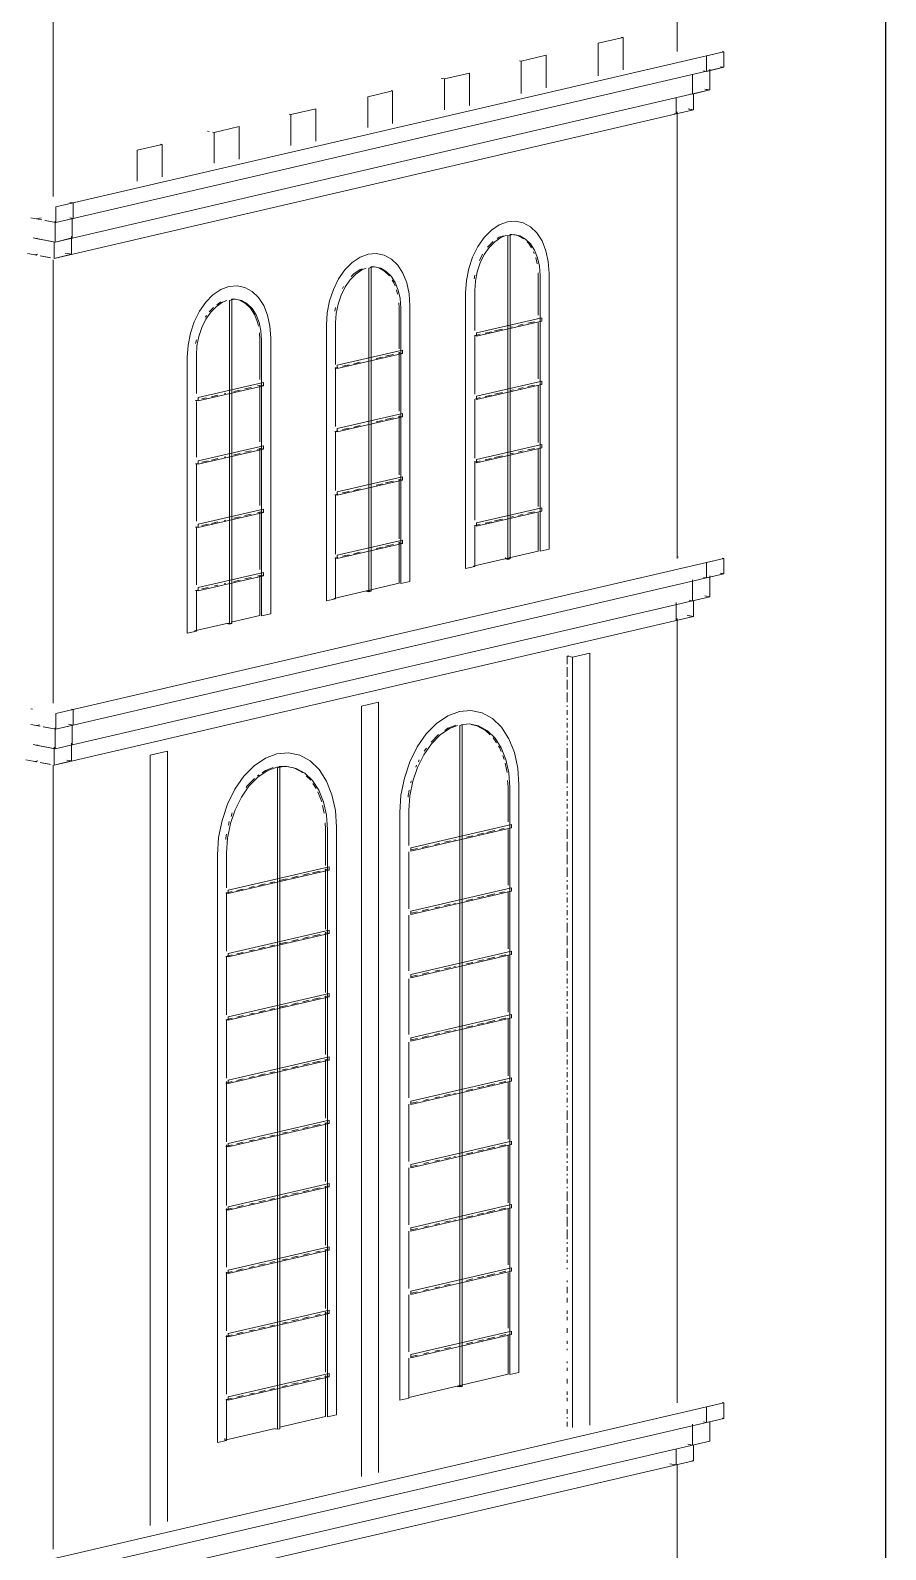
# Paper-space layout '02 Elevation and 3D Views' of a CAD drawing. Header units: millimetres. Extents: x 5 to 415, y 5 to 292.
# Drawn here: x 205.86 to 230.62, y 190.42 to 234.41 of the extents above; entities that cross this region are included whole.
import ezdxf

# ---------------------------------------------------------------- set-up
doc = ezdxf.new("R2010")
doc.units = ezdxf.units.MM
doc.layers.add('EXISTING', color=7, linetype='Continuous')
picture_1 = doc.add_image_def('image1.png', size_in_pixel=(685, 1677))

# ---------------------------------------------------------------- blocks, each defined once
blk = doc.blocks.new('SHEET_02')
at = {"layer": 'EXISTING', "color": 250, "lineweight": 9}
for p, q in [((224.585, 233.802), (224.585, 251.189)), ((206.521, 246.993), (206.521, 229.606)), ((222.296, 234.041), (223.019, 234.209)), ((223.019, 234.209), (222.972, 234.218)), ((223.019, 233.268), (223.019, 234.209)), ((206.595, 229.299), (225.939, 233.792)), ((220.073, 233.525), (220.796, 233.692)), ((220.796, 232.752), (220.796, 233.692)), ((222.296, 234.041), (222.296, 233.1)), ((225.438, 233.676), (225.939, 233.792)), ((225.438, 233.676), (225.438, 233.227)), ((225.939, 233.792), (225.893, 233.8)), ((225.939, 233.344), (225.939, 233.792)), ((225.939, 233.344), (206.595, 228.851)), ((220.026, 233.533), (220.073, 233.525)), ((220.073, 233.525), (220.073, 232.584)), ((225.438, 233.227), (225.348, 233.244)), ((225.939, 233.344), (225.438, 233.227)), ((225.527, 232.687), (225.527, 233.289)), ((225.837, 233.362), (225.939, 233.344)), ((225.848, 233.36), (225.939, 233.344)), ((217.755, 233.026), (217.85, 233.008)), ((217.85, 233.008), (218.572, 233.176)), ((217.85, 233.008), (217.85, 232.115)), ((218.572, 232.236), (218.572, 233.176)), ((225.026, 233.122), (225.026, 232.571)), ((225.527, 232.687), (206.573, 228.285)), ((215.626, 232.492), (216.349, 232.66)), ((215.626, 232.492), (215.626, 231.598)), ((216.349, 232.66), (216.302, 232.669)), ((216.349, 231.719), (216.349, 232.66)), ((224.556, 232.461), (224.556, 231.994)), ((225.026, 232.571), (224.981, 232.579)), ((225.527, 232.687), (225.026, 232.571)), ((225.056, 232.111), (225.056, 232.578)), ((225.391, 232.712), (225.527, 232.687)), ((225.425, 232.706), (225.527, 232.687)), ((225.056, 232.111), (206.547, 227.812)), ((213.356, 231.984), (213.403, 231.976)), ((213.403, 231.976), (214.126, 232.143)), ((213.403, 231.976), (213.403, 231.082)), ((214.126, 231.203), (214.126, 232.143)), ((224.556, 231.994), (224.511, 232.003)), ((225.056, 232.111), (224.556, 231.994)), ((224.585, 219.122), (224.585, 232.059)), ((224.904, 232.139), (225.056, 232.111)), ((224.92, 232.136), (225.056, 232.111)), ((210.991, 231.494), (211.038, 231.486)), ((211.132, 231.468), (211.18, 231.459)), ((211.18, 231.459), (211.902, 231.627)), ((211.18, 231.459), (211.18, 230.566)), ((211.902, 230.686), (211.902, 231.627)), ((208.956, 230.943), (209.679, 231.111)), ((209.679, 231.111), (209.632, 231.119)), ((209.679, 230.17), (209.679, 231.111)), ((208.956, 230.943), (208.956, 230.049)), ((206.595, 229.299), (207.096, 229.416)), ((206.595, 229.299), (206.595, 228.851)), ((207.096, 229.416), (207.005, 229.432)), ((207.096, 228.967), (207.096, 229.416)), ((206.189, 228.927), (205.872, 228.986)), ((206.037, 228.955), (206.171, 228.986)), ((206.189, 228.927), (206.037, 228.955)), ((206.595, 228.851), (206.279, 228.91)), ((206.595, 228.851), (206.291, 228.908)), ((206.573, 228.887), (206.573, 228.285)), ((207.096, 228.967), (206.595, 228.851)), ((207.005, 228.984), (207.096, 228.967)), ((207.073, 228.401), (207.073, 228.953)), ((219.67, 228.869), (219.434, 228.78)), ((219.906, 228.89), (219.67, 228.869)), ((220.132, 228.842), (219.906, 228.89)), ((220.341, 228.726), (220.132, 228.842)), ((206.573, 228.285), (205.939, 228.403)), ((206.014, 228.389), (206.059, 228.399)), ((206.268, 228.341), (206.014, 228.389)), ((207.073, 228.401), (206.573, 228.285)), ((207.047, 227.928), (207.047, 228.447)), ((218.998, 228.414), (218.815, 228.151)), ((219.207, 228.627), (218.998, 228.414)), ((219.434, 228.78), (219.207, 228.627)), ((219.308, 228.292), (219.485, 228.412)), ((219.436, 228.422), (219.377, 228.382)), ((219.559, 228.468), (219.436, 228.422)), ((219.485, 228.412), (219.608, 228.459)), ((219.612, 228.479), (219.686, 228.465)), ((219.686, 228.465), (219.753, 228.48)), ((219.686, 228.465), (219.686, 219.091)), ((219.731, 228.487), (219.854, 228.498)), ((219.804, 228.507), (219.743, 228.502)), ((219.753, 219.106), (219.753, 228.48)), ((219.982, 228.47), (219.804, 228.507)), ((219.854, 228.498), (220.031, 228.46)), ((220.145, 228.379), (219.982, 228.47)), ((220.031, 228.46), (220.195, 228.37)), ((220.195, 228.37), (220.338, 228.231)), ((220.525, 228.548), (220.341, 228.726)), ((220.675, 228.315), (220.525, 228.548)), ((206.049, 227.905), (205.778, 227.955)), ((205.988, 227.916), (206.077, 227.937)), ((206.039, 227.906), (205.988, 227.916)), ((206.573, 228.285), (206.369, 228.322)), ((206.547, 228.279), (206.547, 227.812)), ((207.047, 227.928), (206.547, 227.812)), ((206.866, 227.962), (207.047, 227.928)), ((215.64, 227.933), (215.404, 227.844)), ((215.876, 227.954), (215.64, 227.933)), ((216.103, 227.906), (215.876, 227.954)), ((216.312, 227.79), (216.103, 227.906)), ((218.815, 228.151), (218.665, 227.848)), ((218.952, 227.93), (218.864, 227.752)), ((218.884, 227.683), (219.002, 227.921)), ((219.002, 227.921), (219.145, 228.126)), ((219.258, 228.302), (219.095, 228.136)), ((219.145, 228.126), (219.308, 228.292)), ((220.288, 228.24), (220.24, 228.287)), ((220.367, 228.119), (220.288, 228.24)), ((220.338, 228.231), (220.455, 228.048)), ((220.449, 227.948), (220.428, 228.003)), ((220.455, 228.048), (220.543, 227.829)), ((220.787, 228.034), (220.675, 228.315)), ((220.855, 227.717), (220.787, 228.034)), ((206.411, 227.837), (206.139, 227.888)), ((206.445, 227.831), (206.14, 227.888)), ((206.521, 227.771), (206.521, 214.926)), ((214.968, 227.478), (214.785, 227.215)), ((215.177, 227.691), (214.968, 227.478)), ((215.404, 227.844), (215.177, 227.691)), ((215.406, 227.486), (215.229, 227.366)), ((215.278, 227.356), (215.456, 227.476)), ((215.467, 227.509), (215.406, 227.486)), ((215.456, 227.476), (215.578, 227.523)), ((215.656, 227.529), (215.723, 227.544)), ((215.656, 227.529), (215.656, 218.155)), ((215.701, 227.551), (215.824, 227.562)), ((215.775, 227.571), (215.713, 227.566)), ((215.723, 218.17), (215.723, 227.544)), ((215.952, 227.534), (215.775, 227.571)), ((215.824, 227.562), (216.002, 227.524)), ((216.115, 227.444), (215.952, 227.534)), ((216.002, 227.524), (216.165, 227.434)), ((216.495, 227.612), (216.312, 227.79)), ((216.645, 227.379), (216.495, 227.612)), ((218.553, 227.515), (218.484, 227.167)), ((218.665, 227.848), (218.553, 227.515)), ((218.797, 227.424), (218.884, 227.683)), ((220.533, 227.653), (220.493, 227.838)), ((220.543, 227.829), (220.596, 227.582)), ((220.596, 227.582), (220.615, 227.316)), ((220.879, 227.377), (220.855, 227.717)), ((214.785, 227.215), (214.635, 226.912)), ((214.972, 226.985), (215.115, 227.19)), ((215.115, 227.19), (215.278, 227.356)), ((215.229, 227.366), (215.147, 227.283)), ((216.258, 227.304), (216.115, 227.444)), ((216.165, 227.434), (216.308, 227.295)), ((216.308, 227.295), (216.426, 227.113)), ((216.376, 227.122), (216.337, 227.183)), ((216.42, 227.012), (216.376, 227.122)), ((216.426, 227.113), (216.513, 226.893)), ((216.757, 227.098), (216.645, 227.379)), ((216.826, 226.781), (216.757, 227.098)), ((218.484, 227.167), (218.461, 226.815)), ((218.726, 227.324), (218.704, 227.215)), ((218.725, 226.877), (218.743, 227.151)), ((218.743, 227.151), (218.797, 227.424)), ((220.565, 227.325), (220.56, 227.391)), ((220.565, 226.17), (220.565, 227.325)), ((220.615, 227.316), (220.615, 219.327)), ((220.879, 219.388), (220.879, 227.377)), ((211.147, 226.755), (210.938, 226.542)), ((211.374, 226.908), (211.147, 226.755)), ((211.61, 226.997), (211.374, 226.908)), ((211.426, 226.541), (211.549, 226.587)), ((211.846, 227.018), (211.61, 226.997)), ((211.626, 226.593), (211.693, 226.608)), ((211.626, 226.593), (211.626, 217.219)), ((211.672, 226.615), (211.794, 226.626)), ((211.745, 226.635), (211.683, 226.63)), ((211.693, 217.234), (211.693, 226.608)), ((211.922, 226.598), (211.745, 226.635)), ((211.794, 226.626), (211.972, 226.588)), ((212.073, 226.97), (211.846, 227.018)), ((212.085, 226.508), (211.922, 226.598)), ((211.972, 226.588), (212.135, 226.498)), ((212.282, 226.854), (212.073, 226.97)), ((212.465, 226.676), (212.282, 226.854)), ((212.615, 226.443), (212.465, 226.676)), ((214.635, 226.912), (214.523, 226.579)), ((214.767, 226.488), (214.854, 226.748)), ((214.854, 226.748), (214.972, 226.985)), ((214.922, 226.994), (214.893, 226.935)), ((216.49, 226.779), (216.463, 226.902)), ((216.513, 226.893), (216.567, 226.646)), ((216.567, 226.646), (216.585, 226.38)), ((216.849, 226.441), (216.826, 226.781)), ((218.461, 226.815), (218.461, 218.827)), ((218.725, 225.722), (218.725, 226.877)), ((210.755, 226.279), (210.605, 225.976)), ((210.938, 226.542), (210.755, 226.279)), ((210.964, 226.161), (210.928, 226.11)), ((210.942, 226.049), (211.085, 226.255)), ((211.158, 226.388), (211.035, 226.264)), ((211.085, 226.255), (211.248, 226.421)), ((211.248, 226.421), (211.426, 226.541)), ((211.376, 226.55), (211.258, 226.47)), ((212.229, 226.369), (212.085, 226.508)), ((212.135, 226.498), (212.278, 226.359)), ((212.346, 226.186), (212.229, 226.369)), ((212.278, 226.359), (212.396, 226.177)), ((212.433, 225.967), (212.346, 226.186)), ((212.396, 226.177), (212.483, 225.957)), ((212.727, 226.162), (212.615, 226.443)), ((212.796, 225.846), (212.727, 226.162)), ((214.454, 226.231), (214.431, 225.879)), ((214.523, 226.579), (214.454, 226.231)), ((214.696, 226.388), (214.674, 226.279)), ((214.695, 225.941), (214.713, 226.215)), ((214.713, 226.215), (214.767, 226.488)), ((216.535, 226.389), (216.526, 226.522)), ((216.535, 225.188), (216.535, 226.389)), ((216.585, 226.38), (216.585, 218.391)), ((216.849, 218.453), (216.849, 226.441)), ((210.605, 225.976), (210.493, 225.643)), ((210.737, 225.552), (210.824, 225.812)), ((210.824, 225.812), (210.942, 226.049)), ((212.46, 225.843), (212.433, 225.967)), ((212.483, 225.957), (212.537, 225.71)), ((212.537, 225.71), (212.555, 225.444)), ((212.819, 225.505), (212.796, 225.846)), ((214.431, 225.879), (214.431, 217.891)), ((214.695, 224.74), (214.695, 225.941)), ((218.774, 225.653), (220.664, 226.092)), ((218.774, 225.555), (220.664, 225.994)), ((219.299, 225.708), (219.53, 225.762)), ((219.76, 225.815), (219.806, 225.826)), ((219.991, 225.869), (220.129, 225.901)), ((220.267, 225.933), (220.452, 225.976)), ((220.565, 224.323), (220.565, 225.94)), ((220.664, 226.092), (220.664, 225.994)), ((210.424, 225.295), (210.401, 224.943)), ((210.493, 225.643), (210.424, 225.295)), ((210.666, 225.452), (210.644, 225.343)), ((210.665, 225.005), (210.683, 225.279)), ((210.683, 225.279), (210.737, 225.552)), ((212.505, 225.453), (212.492, 225.653)), ((212.505, 224.299), (212.505, 225.453)), ((212.555, 225.444), (212.555, 217.455)), ((212.819, 217.517), (212.819, 225.505)), ((218.725, 223.875), (218.725, 225.584)), ((218.746, 225.58), (218.884, 225.612)), ((218.774, 225.555), (218.774, 225.653)), ((219.023, 225.644), (219.207, 225.687)), ((210.401, 224.943), (210.401, 216.955)), ((210.665, 223.897), (210.665, 225.005)), ((214.745, 224.717), (216.635, 225.156)), ((214.745, 224.619), (216.635, 225.058)), ((215.869, 224.911), (216.053, 224.954)), ((216.145, 224.976), (216.376, 225.029)), ((216.514, 225.061), (216.56, 225.072)), ((216.535, 223.387), (216.535, 225.096)), ((216.635, 225.058), (216.56, 225.072)), ((216.635, 225.156), (216.635, 225.058)), ((214.67, 224.633), (214.762, 224.654)), ((214.67, 224.633), (214.745, 224.619)), ((214.695, 222.939), (214.695, 224.648)), ((214.745, 224.619), (214.745, 224.717)), ((214.901, 224.686), (215.085, 224.729)), ((215.223, 224.761), (215.408, 224.804)), ((210.715, 223.781), (212.605, 224.22)), ((210.715, 223.683), (212.605, 224.122)), ((211.747, 223.954), (211.931, 223.997)), ((212.069, 224.029), (212.254, 224.072)), ((212.438, 224.115), (212.53, 224.136)), ((212.505, 222.498), (212.505, 224.114)), ((212.605, 224.122), (212.53, 224.136)), ((212.605, 224.22), (212.605, 224.122)), ((218.774, 223.819), (220.664, 224.258)), ((218.774, 223.721), (220.664, 224.16)), ((219.76, 223.981), (219.852, 224.002)), ((219.991, 224.035), (220.129, 224.067)), ((220.267, 224.099), (220.452, 224.142)), ((220.565, 222.476), (220.565, 224.139)), ((220.664, 224.258), (220.664, 224.16)), ((210.64, 223.697), (210.686, 223.708)), ((210.64, 223.697), (210.715, 223.683)), ((210.665, 222.05), (210.665, 223.666)), ((210.715, 223.683), (210.715, 223.781)), ((210.825, 223.74), (210.963, 223.772)), ((211.101, 223.804), (211.286, 223.847)), ((211.47, 223.89), (211.516, 223.9)), ((218.725, 222.028), (218.725, 223.737)), ((218.746, 223.746), (218.884, 223.778)), ((218.774, 223.721), (218.774, 223.819)), ((219.023, 223.81), (219.207, 223.853)), ((219.299, 223.874), (219.53, 223.928)), ((214.745, 222.883), (216.635, 223.322)), ((214.745, 222.785), (216.635, 223.224)), ((215.869, 223.077), (216.053, 223.12)), ((216.145, 223.141), (216.376, 223.195)), ((216.514, 223.227), (216.56, 223.238)), ((216.535, 221.54), (216.535, 223.249)), ((216.635, 223.224), (216.56, 223.238)), ((216.635, 223.322), (216.635, 223.224)), ((214.67, 222.799), (214.762, 222.82)), ((214.67, 222.799), (214.745, 222.785)), ((214.695, 221.092), (214.695, 222.801)), ((214.745, 222.785), (214.745, 222.883)), ((214.901, 222.852), (215.085, 222.895)), ((215.223, 222.927), (215.408, 222.97)), ((210.715, 221.947), (212.605, 222.386)), ((210.715, 221.849), (212.605, 222.288)), ((212.069, 222.195), (212.254, 222.238)), ((212.438, 222.28), (212.53, 222.302)), ((212.505, 220.651), (212.505, 222.313)), ((212.605, 222.288), (212.53, 222.302)), ((212.605, 222.386), (212.605, 222.288)), ((218.774, 221.985), (220.664, 222.424)), ((218.774, 221.887), (220.664, 222.326)), ((219.991, 222.201), (220.129, 222.233)), ((220.267, 222.265), (220.452, 222.308)), ((220.565, 220.629), (220.565, 222.292)), ((220.664, 222.424), (220.664, 222.326)), ((210.64, 221.863), (210.686, 221.874)), ((210.64, 221.863), (210.715, 221.849)), ((210.665, 220.203), (210.665, 221.865)), ((210.715, 221.849), (210.715, 221.947)), ((210.825, 221.906), (211.009, 221.949)), ((211.101, 221.97), (211.286, 222.013)), ((211.47, 222.056), (211.516, 222.066)), ((211.747, 222.12), (211.931, 222.163)), ((218.725, 220.227), (218.725, 221.936)), ((218.746, 221.911), (218.884, 221.944)), ((218.774, 221.887), (218.774, 221.985)), ((219.023, 221.976), (219.207, 222.019)), ((219.299, 222.04), (219.53, 222.093)), ((219.76, 222.147), (219.852, 222.168)), ((214.745, 221.049), (216.635, 221.488)), ((214.745, 220.951), (216.635, 221.39)), ((216.145, 221.307), (216.376, 221.361)), ((216.514, 221.393), (216.56, 221.404)), ((216.535, 219.693), (216.535, 221.402)), ((216.635, 221.39), (216.56, 221.404)), ((216.635, 221.488), (216.635, 221.39)), ((214.67, 220.965), (214.762, 220.986)), ((214.67, 220.965), (214.745, 220.951)), ((214.695, 219.245), (214.695, 220.954)), ((214.745, 220.951), (214.745, 221.049)), ((214.901, 221.018), (215.085, 221.061)), ((215.223, 221.093), (215.408, 221.136)), ((215.869, 221.243), (216.053, 221.286)), ((210.715, 220.113), (212.605, 220.552)), ((210.715, 220.015), (212.605, 220.454)), ((212.438, 220.446), (212.53, 220.468)), ((212.505, 218.804), (212.505, 220.466)), ((212.605, 220.454), (212.53, 220.468)), ((212.605, 220.552), (212.605, 220.454)), ((218.774, 220.151), (220.664, 220.59)), ((218.774, 220.053), (220.664, 220.492)), ((220.267, 220.431), (220.452, 220.473)), ((220.565, 219.336), (220.565, 220.445)), ((220.664, 220.59), (220.664, 220.492)), ((210.64, 220.029), (210.686, 220.04)), ((210.64, 220.029), (210.715, 220.015)), ((210.665, 218.356), (210.665, 220.018)), ((210.715, 220.015), (210.715, 220.113)), ((210.825, 220.072), (211.009, 220.115)), ((211.101, 220.136), (211.286, 220.179)), ((211.47, 220.222), (211.516, 220.232)), ((211.747, 220.286), (211.931, 220.329)), ((212.069, 220.361), (212.254, 220.404)), ((218.725, 218.888), (218.725, 220.089)), ((218.746, 220.077), (218.884, 220.11)), ((218.774, 220.053), (218.774, 220.151)), ((219.023, 220.142), (219.207, 220.184)), ((219.299, 220.206), (219.53, 220.259)), ((219.76, 220.313), (219.852, 220.334)), ((219.991, 220.366), (220.129, 220.399)), ((214.745, 219.215), (216.635, 219.654)), ((214.745, 219.117), (216.635, 219.556)), ((216.514, 219.559), (216.56, 219.57)), ((216.535, 218.401), (216.535, 219.601)), ((216.635, 219.556), (216.56, 219.57)), ((216.635, 219.654), (216.635, 219.556)), ((206.595, 214.627), (225.939, 219.119)), ((214.67, 219.131), (214.762, 219.152)), ((214.67, 219.131), (214.745, 219.117)), ((214.695, 217.952), (214.695, 219.153)), ((214.745, 219.117), (214.745, 219.215)), ((214.901, 219.184), (215.085, 219.227)), ((215.223, 219.259), (215.408, 219.302)), ((215.869, 219.409), (216.053, 219.452)), ((216.145, 219.473), (216.376, 219.527)), ((218.675, 218.898), (220.565, 219.336)), ((219.612, 219.105), (219.612, 219.151)), ((219.612, 219.105), (219.678, 219.12)), ((219.686, 219.091), (219.612, 219.105)), ((219.678, 219.12), (219.753, 219.106)), ((219.753, 219.106), (219.686, 219.091)), ((220.615, 219.327), (220.879, 219.388)), ((224.579, 219.163), (224.625, 219.155)), ((225.438, 219.003), (225.939, 219.119)), ((225.939, 219.119), (225.893, 219.128)), ((225.939, 218.671), (225.939, 219.119)), ((225.939, 218.671), (206.595, 214.179)), ((210.715, 218.279), (212.605, 218.718)), ((212.605, 218.718), (212.605, 218.62)), ((218.461, 218.827), (218.725, 218.888)), ((225.438, 219.003), (225.438, 218.555)), ((225.939, 218.671), (225.438, 218.555)), ((225.837, 218.69), (225.939, 218.671)), ((225.848, 218.688), (225.939, 218.671)), ((210.715, 218.181), (212.605, 218.62)), ((210.715, 218.181), (210.715, 218.279)), ((210.825, 218.238), (211.009, 218.28)), ((211.193, 218.323), (211.286, 218.345)), ((211.47, 218.388), (211.516, 218.398)), ((211.747, 218.452), (211.931, 218.495)), ((212.069, 218.527), (212.254, 218.57)), ((212.438, 218.612), (212.53, 218.634)), ((212.505, 217.465), (212.505, 218.619)), ((212.605, 218.62), (212.53, 218.634)), ((214.645, 217.962), (216.535, 218.401)), ((216.585, 218.391), (216.849, 218.453)), ((225.026, 218.5), (225.026, 217.898)), ((225.438, 218.555), (225.348, 218.572)), ((225.527, 218.014), (225.527, 218.616)), ((225.527, 218.014), (206.573, 213.612)), ((210.64, 218.195), (210.686, 218.206)), ((210.64, 218.195), (210.715, 218.181)), ((210.665, 217.016), (210.665, 218.171)), ((214.431, 217.891), (214.695, 217.952)), ((215.582, 218.169), (215.648, 218.184)), ((215.656, 218.155), (215.582, 218.169)), ((215.648, 218.184), (215.723, 218.17)), ((215.723, 218.17), (215.656, 218.155)), ((224.556, 217.841), (224.556, 217.322)), ((225.026, 217.898), (224.936, 217.915)), ((225.527, 218.014), (225.026, 217.898)), ((225.056, 217.438), (225.056, 217.905)), ((225.391, 218.039), (225.527, 218.014)), ((225.425, 218.033), (225.527, 218.014)), ((225.056, 217.438), (206.547, 213.139)), ((211.676, 217.272), (212.505, 217.465)), ((212.555, 217.455), (212.819, 217.517)), ((225.056, 217.438), (224.556, 217.322)), ((224.585, 194.67), (224.585, 217.378)), ((224.875, 217.472), (225.056, 217.438)), ((224.904, 217.467), (225.056, 217.438)), ((210.401, 216.955), (210.665, 217.016)), ((210.615, 217.026), (211.583, 217.25)), ((211.552, 217.233), (211.619, 217.248)), ((211.626, 217.219), (211.552, 217.233)), ((211.619, 217.248), (211.693, 217.234)), ((211.693, 217.234), (211.626, 217.219)), ((221.452, 216.304), (221.402, 216.292)), ((221.402, 216.292), (221.557, 216.263)), ((221.402, 216.062), (221.402, 216.292)), ((221.557, 216.263), (222.057, 216.38)), ((221.557, 216.263), (221.557, 193.952)), ((222.057, 194.022), (222.057, 216.38)), ((221.402, 215.694), (221.402, 215.97)), ((221.402, 215.326), (221.402, 215.602)), ((221.402, 214.958), (221.402, 215.234)), ((205.872, 214.762), (205.917, 214.753)), ((206.595, 214.627), (207.096, 214.743)), ((207.096, 214.743), (207.05, 214.752)), ((207.096, 214.295), (207.096, 214.743)), ((215.443, 214.843), (215.943, 214.96)), ((215.443, 214.843), (215.443, 192.532)), ((215.943, 192.648), (215.943, 214.96)), ((218.616, 214.718), (218.28, 214.689)), ((218.94, 214.65), (218.616, 214.718)), ((221.402, 214.82), (221.402, 214.866)), ((221.402, 214.59), (221.402, 214.728)), ((206.143, 214.263), (205.872, 214.313)), ((206.037, 214.283), (206.126, 214.303)), ((206.138, 214.264), (206.037, 214.283)), ((206.595, 214.627), (206.595, 214.179)), ((207.096, 214.295), (206.595, 214.179)), ((206.96, 214.32), (207.096, 214.295)), ((207.073, 213.728), (207.073, 214.28)), ((217.621, 214.343), (217.323, 214.041)), ((217.944, 214.562), (217.621, 214.343)), ((218.28, 214.689), (217.944, 214.562)), ((218.174, 214.29), (217.946, 214.204)), ((217.995, 214.194), (218.223, 214.28)), ((218.296, 214.285), (218.363, 214.3)), ((218.296, 214.285), (218.296, 195.129)), ((218.337, 214.307), (218.565, 214.327)), ((218.363, 195.144), (218.363, 214.3)), ((218.565, 214.327), (218.838, 214.269)), ((218.789, 214.278), (218.625, 214.313)), ((219.041, 214.139), (218.789, 214.278)), ((218.838, 214.269), (219.091, 214.129)), ((219.237, 214.485), (218.94, 214.65)), ((219.499, 214.232), (219.237, 214.485)), ((221.402, 214.452), (221.402, 214.498)), ((221.402, 214.222), (221.402, 214.36)), ((206.595, 214.179), (206.234, 214.246)), ((206.595, 214.179), (206.24, 214.245)), ((206.573, 214.214), (206.573, 213.612)), ((217.323, 214.041), (217.062, 213.666)), ((217.672, 214.018), (217.462, 213.805)), ((217.47, 213.753), (217.722, 214.009)), ((217.722, 214.009), (217.995, 214.194)), ((217.946, 214.204), (217.855, 214.142)), ((219.174, 214.01), (219.041, 214.139)), ((219.091, 214.129), (219.312, 213.915)), ((219.353, 213.783), (219.262, 213.924)), ((219.312, 213.915), (219.493, 213.633)), ((219.713, 213.899), (219.499, 214.232)), ((219.872, 213.499), (219.713, 213.899)), ((221.402, 214.084), (221.402, 214.13)), ((221.402, 213.854), (221.402, 213.992)), ((206.573, 213.612), (205.939, 213.73)), ((206.014, 213.716), (206.059, 213.727)), ((206.573, 213.612), (206.014, 213.716)), ((206.547, 213.658), (206.547, 213.139)), ((207.073, 213.728), (206.573, 213.612)), ((207.047, 213.256), (207.047, 213.774)), ((209.328, 213.423), (209.829, 213.539)), ((209.328, 213.423), (209.328, 191.112)), ((209.829, 191.228), (209.829, 213.539)), ((213, 213.463), (212.664, 213.336)), ((213.336, 213.492), (213, 213.463)), ((213.659, 213.423), (213.336, 213.492)), ((213.957, 213.259), (213.659, 213.423)), ((217.062, 213.666), (216.847, 213.233)), ((217.067, 213.069), (217.248, 213.435)), ((217.248, 213.435), (217.47, 213.753)), ((217.325, 213.626), (217.262, 213.535)), ((219.444, 213.642), (219.413, 213.689)), ((219.489, 213.529), (219.444, 213.642)), ((219.493, 213.633), (219.628, 213.294)), ((219.578, 213.303), (219.534, 213.416)), ((219.97, 213.047), (219.872, 213.499)), ((221.402, 213.716), (221.402, 213.762)), ((221.402, 213.348), (221.402, 213.624)), ((206.049, 213.232), (205.732, 213.291)), ((205.988, 213.243), (206.077, 213.264)), ((206.039, 213.234), (205.988, 213.243)), ((206.411, 213.165), (206.139, 213.215)), ((206.445, 213.158), (206.14, 213.215)), ((206.521, 213.137), (206.521, 190.429)), ((207.047, 213.256), (206.547, 213.139)), ((206.911, 213.281), (207.047, 213.256)), ((212.34, 213.117), (212.042, 212.814)), ((212.664, 213.336), (212.34, 213.117)), ((212.441, 212.783), (212.715, 212.968)), ((212.665, 212.977), (212.574, 212.916)), ((212.893, 213.063), (212.665, 212.977)), ((212.715, 212.968), (213, 213.075)), ((213, 213.075), (213.284, 213.1)), ((213.016, 213.058), (213.083, 213.074)), ((213.016, 213.058), (213.016, 193.903)), ((213.235, 213.11), (213.064, 213.095)), ((213.083, 193.918), (213.083, 213.074)), ((213.344, 213.086), (213.235, 213.11)), ((213.284, 213.1), (213.558, 213.042)), ((213.508, 213.051), (213.454, 213.063)), ((213.761, 212.912), (213.508, 213.051)), ((213.558, 213.042), (213.81, 212.903)), ((214.218, 213.005), (213.957, 213.259)), ((214.432, 212.672), (214.218, 213.005)), ((216.847, 213.233), (216.688, 212.759)), ((216.932, 212.668), (217.067, 213.069)), ((217.043, 213.131), (217.017, 213.078)), ((217.121, 213.288), (217.095, 213.235)), ((219.661, 212.921), (219.602, 213.194)), ((219.628, 213.294), (219.711, 212.912)), ((220.003, 212.562), (219.97, 213.047)), ((221.402, 212.98), (221.402, 213.256)), ((212.042, 212.814), (211.781, 212.439)), ((211.968, 212.209), (212.189, 212.526)), ((212.139, 212.536), (212.108, 212.49)), ((212.35, 212.749), (212.139, 212.536)), ((212.189, 212.526), (212.441, 212.783)), ((212.483, 212.854), (212.437, 212.823)), ((213.81, 212.903), (214.031, 212.688)), ((213.982, 212.697), (213.849, 212.826)), ((214.031, 212.688), (214.213, 212.406)), ((214.133, 212.462), (214.042, 212.603)), ((214.592, 212.272), (214.432, 212.672)), ((216.688, 212.759), (216.59, 212.262)), ((216.849, 212.247), (216.932, 212.668)), ((216.882, 212.677), (216.872, 212.624)), ((219.69, 212.51), (219.678, 212.686)), ((219.69, 211.498), (219.69, 212.51)), ((219.711, 212.912), (219.739, 212.501)), ((220.003, 195.546), (220.003, 212.562)), ((221.402, 212.612), (221.402, 212.888)), ((221.402, 212.474), (221.402, 212.52)), ((211.781, 212.439), (211.567, 212.007)), ((211.787, 211.843), (211.968, 212.209)), ((214.298, 212.077), (214.186, 212.359)), ((214.213, 212.406), (214.348, 212.068)), ((214.348, 212.068), (214.431, 211.685)), ((214.69, 211.821), (214.592, 212.272)), ((216.59, 212.262), (216.557, 211.762)), ((216.799, 212.256), (216.796, 212.203)), ((216.831, 212.414), (216.799, 212.256)), ((216.821, 211.823), (216.849, 212.247)), ((219.739, 212.501), (219.739, 195.485)), ((221.402, 212.244), (221.402, 212.382)), ((221.402, 212.106), (221.402, 212.152)), ((211.567, 212.007), (211.408, 211.533)), ((211.652, 211.441), (211.787, 211.843)), ((211.703, 211.752), (211.669, 211.651)), ((214.369, 211.749), (214.322, 211.968)), ((214.431, 211.685), (214.459, 211.274)), ((214.723, 211.336), (214.69, 211.821)), ((216.557, 211.762), (216.557, 194.746)), ((216.821, 210.811), (216.821, 211.823)), ((221.402, 211.876), (221.402, 212.014)), ((221.402, 211.738), (221.402, 211.784)), ((221.402, 211.508), (221.402, 211.646)), ((211.408, 211.533), (211.31, 211.036)), ((211.569, 211.021), (211.652, 211.441)), ((211.602, 211.451), (211.592, 211.398)), ((211.619, 211.501), (211.602, 211.451)), ((214.409, 211.284), (214.397, 211.46)), ((214.409, 210.226), (214.409, 211.284)), ((214.459, 211.274), (214.459, 194.258)), ((214.723, 194.32), (214.723, 211.336)), ((216.871, 210.742), (219.789, 211.42)), ((216.871, 210.644), (219.789, 211.322)), ((219.076, 211.187), (219.304, 211.24)), ((219.441, 211.272), (219.578, 211.304)), ((219.69, 209.659), (219.69, 211.268)), ((219.789, 211.42), (219.789, 211.322)), ((221.402, 211.37), (221.402, 211.416)), ((221.402, 211.002), (221.402, 211.278)), ((211.31, 211.036), (211.277, 210.535)), ((211.519, 211.03), (211.515, 210.977)), ((211.54, 211.135), (211.519, 211.03)), ((211.541, 210.597), (211.569, 211.021)), ((217.207, 210.753), (217.389, 210.796)), ((217.571, 210.838), (217.708, 210.87)), ((217.845, 210.902), (218.027, 210.944)), ((218.119, 210.965), (218.164, 210.976)), ((218.483, 211.05), (218.666, 211.092)), ((218.802, 211.124), (218.985, 211.166)), ((221.402, 210.634), (221.402, 210.91)), ((211.277, 210.535), (211.277, 193.519)), ((211.541, 209.585), (211.541, 210.597)), ((216.821, 208.972), (216.821, 210.627)), ((216.871, 210.644), (216.871, 210.742)), ((216.887, 210.679), (217.07, 210.722)), ((221.402, 210.266), (221.402, 210.542)), ((211.59, 209.516), (214.508, 210.193)), ((211.59, 209.418), (214.508, 210.095)), ((213.431, 209.876), (213.613, 209.919)), ((213.75, 209.951), (213.932, 209.993)), ((214.024, 210.014), (214.252, 210.067)), ((214.388, 210.099), (214.434, 210.109)), ((214.409, 208.386), (214.409, 210.134)), ((214.508, 210.095), (214.434, 210.109)), ((214.508, 210.193), (214.508, 210.095)), ((221.402, 209.898), (221.402, 210.174)), ((211.516, 209.432), (211.698, 209.474)), ((211.516, 209.432), (211.59, 209.418)), ((211.541, 207.745), (211.541, 209.447)), ((211.59, 209.418), (211.59, 209.516)), ((211.835, 209.506), (212.017, 209.548)), ((212.2, 209.59), (212.336, 209.622)), ((212.473, 209.654), (212.656, 209.696)), ((212.792, 209.728), (212.929, 209.76)), ((213.066, 209.792), (213.294, 209.845)), ((216.871, 208.908), (219.789, 209.586)), ((216.871, 208.81), (219.789, 209.488)), ((219.441, 209.438), (219.578, 209.47)), ((219.69, 207.819), (219.69, 209.475)), ((219.789, 209.586), (219.789, 209.488)), ((221.402, 209.76), (221.402, 209.806)), ((221.402, 209.53), (221.402, 209.668)), ((221.402, 209.392), (221.402, 209.438)), ((217.571, 209.004), (217.708, 209.036)), ((217.845, 209.067), (218.027, 209.11)), ((218.119, 209.131), (218.164, 209.142)), ((218.483, 209.216), (218.666, 209.258)), ((218.802, 209.29), (218.985, 209.332)), ((219.076, 209.353), (219.304, 209.406)), ((221.402, 209.162), (221.402, 209.3)), ((221.402, 209.024), (221.402, 209.07)), ((216.821, 207.178), (216.821, 208.788)), ((216.871, 208.81), (216.871, 208.908)), ((216.887, 208.845), (217.07, 208.887)), ((217.207, 208.919), (217.389, 208.962)), ((221.402, 208.794), (221.402, 208.932)), ((221.402, 208.656), (221.402, 208.702)), ((221.402, 208.288), (221.402, 208.564)), ((211.59, 207.682), (214.508, 208.359)), ((211.59, 207.584), (214.508, 208.261)), ((213.75, 208.116), (213.932, 208.159)), ((214.024, 208.18), (214.252, 208.233)), ((214.388, 208.265), (214.434, 208.275)), ((214.409, 206.547), (214.409, 208.294)), ((214.508, 208.261), (214.434, 208.275)), ((214.508, 208.359), (214.508, 208.261)), ((221.402, 207.92), (221.402, 208.196)), ((211.59, 207.584), (211.59, 207.682)), ((211.835, 207.672), (212.017, 207.714)), ((212.2, 207.756), (212.336, 207.788)), ((212.473, 207.82), (212.656, 207.862)), ((212.792, 207.894), (212.929, 207.926)), ((213.066, 207.958), (213.294, 208.011)), ((213.431, 208.042), (213.613, 208.085)), ((216.871, 207.074), (219.789, 207.752)), ((219.789, 207.752), (219.789, 207.654)), ((221.402, 207.552), (221.402, 207.828)), ((211.516, 207.598), (211.698, 207.64)), ((211.516, 207.598), (211.59, 207.584)), ((211.541, 205.906), (211.541, 207.607)), ((216.871, 206.976), (219.789, 207.654)), ((217.845, 207.233), (218.027, 207.276)), ((218.119, 207.297), (218.164, 207.308)), ((218.483, 207.382), (218.666, 207.424)), ((218.802, 207.456), (218.985, 207.498)), ((219.076, 207.519), (219.304, 207.572)), ((219.441, 207.604), (219.623, 207.646)), ((219.69, 205.98), (219.69, 207.635)), ((221.402, 207.184), (221.402, 207.46)), ((216.821, 205.339), (216.821, 206.948)), ((216.871, 206.976), (216.871, 207.074)), ((216.887, 207.011), (217.07, 207.053)), ((217.207, 207.085), (217.389, 207.128)), ((217.571, 207.17), (217.708, 207.202)), ((221.402, 207.046), (221.402, 207.092)), ((221.402, 206.816), (221.402, 206.954)), ((211.59, 205.847), (214.508, 206.525)), ((211.59, 205.75), (214.508, 206.427)), ((214.024, 206.346), (214.252, 206.399)), ((214.388, 206.431), (214.434, 206.441)), ((214.409, 204.753), (214.409, 206.455)), ((214.508, 206.427), (214.434, 206.441)), ((214.508, 206.525), (214.508, 206.427)), ((221.402, 206.678), (221.402, 206.724)), ((221.402, 206.448), (221.402, 206.586)), ((221.402, 206.31), (221.402, 206.356)), ((212.2, 205.922), (212.336, 205.954)), ((212.473, 205.986), (212.656, 206.028)), ((212.792, 206.06), (212.929, 206.092)), ((213.066, 206.124), (213.294, 206.176)), ((213.431, 206.208), (213.613, 206.251)), ((213.75, 206.282), (213.932, 206.325)), ((216.871, 205.24), (219.789, 205.917)), ((219.789, 205.917), (219.789, 205.82)), ((221.402, 206.08), (221.402, 206.218)), ((221.402, 205.942), (221.402, 205.988)), ((211.516, 205.763), (211.698, 205.806)), ((211.516, 205.763), (211.59, 205.75)), ((211.541, 204.066), (211.541, 205.768)), ((211.59, 205.75), (211.59, 205.847)), ((211.835, 205.838), (212.017, 205.88)), ((216.871, 205.142), (219.789, 205.82)), ((218.119, 205.463), (218.164, 205.473)), ((218.483, 205.548), (218.666, 205.59)), ((218.802, 205.622), (218.985, 205.664)), ((219.076, 205.685), (219.304, 205.738)), ((219.441, 205.77), (219.623, 205.812)), ((219.69, 204.14), (219.69, 205.796)), ((221.402, 205.574), (221.402, 205.85)), ((221.402, 205.206), (221.402, 205.482)), ((216.821, 203.499), (216.821, 205.109)), ((216.871, 205.142), (216.871, 205.24)), ((216.887, 205.177), (217.07, 205.219)), ((217.207, 205.251), (217.389, 205.293)), ((217.571, 205.336), (217.708, 205.368)), ((217.845, 205.399), (218.027, 205.442)), ((221.402, 204.837), (221.402, 205.114)), ((211.59, 204.013), (214.508, 204.691)), ((211.59, 203.916), (214.508, 204.593)), ((214.388, 204.597), (214.434, 204.607)), ((214.409, 202.914), (214.409, 204.615)), ((214.508, 204.593), (214.434, 204.607)), ((214.508, 204.691), (214.508, 204.593)), ((221.402, 204.699), (221.402, 204.745)), ((221.402, 204.469), (221.402, 204.607)), ((212.473, 204.152), (212.656, 204.194)), ((212.792, 204.226), (212.929, 204.258)), ((213.157, 204.311), (213.294, 204.342)), ((213.431, 204.374), (213.613, 204.417)), ((213.75, 204.448), (213.932, 204.491)), ((214.024, 204.512), (214.252, 204.565)), ((221.402, 204.331), (221.402, 204.377)), ((221.402, 204.101), (221.402, 204.239)), ((211.516, 203.929), (211.698, 203.972)), ((211.516, 203.929), (211.59, 203.916)), ((211.541, 202.227), (211.541, 203.974)), ((211.59, 203.916), (211.59, 204.013)), ((211.835, 204.004), (212.017, 204.046)), ((212.2, 204.088), (212.336, 204.12)), ((216.871, 203.406), (219.789, 204.083)), ((216.871, 203.308), (219.789, 203.986)), ((218.483, 203.714), (218.666, 203.756)), ((218.802, 203.788), (218.985, 203.83)), ((219.076, 203.851), (219.304, 203.904)), ((219.441, 203.936), (219.623, 203.978)), ((219.69, 202.3), (219.69, 203.956)), ((219.789, 204.083), (219.789, 203.986)), ((221.402, 203.963), (221.402, 204.009)), ((221.402, 203.733), (221.402, 203.871)), ((216.821, 201.659), (216.821, 203.315)), ((216.871, 203.308), (216.871, 203.406)), ((216.887, 203.343), (217.07, 203.385)), ((217.252, 203.428), (217.389, 203.459)), ((217.571, 203.502), (217.708, 203.534)), ((217.845, 203.565), (218.027, 203.608)), ((218.119, 203.629), (218.164, 203.639)), ((221.402, 203.595), (221.402, 203.641)), ((221.402, 203.365), (221.402, 203.503)), ((221.402, 203.227), (221.402, 203.273)), ((211.59, 202.179), (214.508, 202.857)), ((214.508, 202.857), (214.508, 202.759)), ((221.402, 202.859), (221.402, 203.135)), ((211.59, 202.081), (214.508, 202.759)), ((212.792, 202.392), (212.929, 202.424)), ((213.157, 202.477), (213.294, 202.508)), ((213.431, 202.54), (213.613, 202.582)), ((213.75, 202.614), (213.932, 202.657)), ((214.024, 202.678), (214.252, 202.731)), ((214.388, 202.763), (214.434, 202.773)), ((214.409, 201.074), (214.409, 202.776)), ((214.508, 202.759), (214.434, 202.773)), ((221.402, 202.491), (221.402, 202.767)), ((221.402, 202.123), (221.402, 202.399)), ((211.516, 202.095), (211.698, 202.138)), ((211.516, 202.095), (211.59, 202.081)), ((211.541, 200.387), (211.541, 202.135)), ((211.59, 202.081), (211.59, 202.179)), ((211.835, 202.169), (212.017, 202.212)), ((212.2, 202.254), (212.336, 202.286)), ((212.473, 202.318), (212.656, 202.36)), ((216.871, 201.572), (219.789, 202.249)), ((216.871, 201.474), (219.789, 202.152)), ((218.802, 201.954), (218.985, 201.996)), ((219.076, 202.017), (219.304, 202.07)), ((219.441, 202.102), (219.623, 202.144)), ((219.69, 200.461), (219.69, 202.116)), ((219.789, 202.249), (219.789, 202.152)), ((221.402, 201.985), (221.402, 202.031)), ((216.871, 201.474), (216.871, 201.572)), ((216.887, 201.509), (217.07, 201.551)), ((217.252, 201.594), (217.389, 201.625)), ((217.571, 201.668), (217.708, 201.699)), ((217.845, 201.731), (218.027, 201.774)), ((218.119, 201.795), (218.164, 201.805)), ((218.483, 201.879), (218.666, 201.922)), ((221.402, 201.755), (221.402, 201.893)), ((221.402, 201.617), (221.402, 201.663)), ((221.402, 201.387), (221.402, 201.525)), ((216.821, 199.82), (216.821, 201.476)), ((221.402, 201.249), (221.402, 201.295)), ((221.402, 201.019), (221.402, 201.157)), ((211.59, 200.345), (214.508, 201.023)), ((211.59, 200.247), (214.508, 200.925)), ((213.157, 200.643), (213.294, 200.674)), ((213.431, 200.706), (213.613, 200.748)), ((213.75, 200.78), (213.932, 200.823)), ((214.024, 200.844), (214.252, 200.897)), ((214.388, 200.928), (214.434, 200.939)), ((214.409, 199.234), (214.409, 200.936)), ((214.508, 200.925), (214.434, 200.939)), ((214.508, 201.023), (214.508, 200.925)), ((221.402, 200.881), (221.402, 200.927)), ((221.402, 200.513), (221.402, 200.789)), ((211.516, 200.261), (211.698, 200.304)), ((211.516, 200.261), (211.59, 200.247)), ((211.541, 198.594), (211.541, 200.295)), ((211.59, 200.247), (211.59, 200.345)), ((211.835, 200.335), (212.017, 200.378)), ((212.2, 200.42), (212.336, 200.452)), ((212.473, 200.484), (212.656, 200.526)), ((212.792, 200.558), (212.929, 200.59)), ((216.871, 199.738), (219.789, 200.415)), ((216.871, 199.64), (219.789, 200.317)), ((219.076, 200.183), (219.304, 200.236)), ((219.441, 200.268), (219.623, 200.31)), ((219.69, 198.667), (219.69, 200.277)), ((219.789, 200.415), (219.789, 200.317)), ((221.402, 200.145), (221.402, 200.421)), ((217.252, 199.759), (217.389, 199.791)), ((217.571, 199.834), (217.708, 199.865)), ((217.845, 199.897), (218.027, 199.94)), ((218.119, 199.961), (218.164, 199.971)), ((218.483, 200.045), (218.666, 200.088)), ((218.802, 200.12), (218.985, 200.162)), ((221.402, 199.777), (221.402, 200.053)), ((216.821, 197.98), (216.821, 199.636)), ((216.871, 199.64), (216.871, 199.738)), ((216.887, 199.675), (217.07, 199.717)), ((221.402, 199.409), (221.402, 199.685)), ((221.402, 199.271), (221.402, 199.317)), ((211.59, 198.511), (214.508, 199.189)), ((211.59, 198.413), (214.508, 199.091)), ((213.431, 198.872), (213.613, 198.914)), ((213.75, 198.946), (213.932, 198.988)), ((214.115, 199.031), (214.252, 199.063)), ((214.388, 199.094), (214.434, 199.105)), ((214.409, 197.395), (214.409, 199.097)), ((214.508, 199.091), (214.434, 199.105)), ((214.508, 199.189), (214.508, 199.091)), ((221.402, 199.041), (221.402, 199.179)), ((221.402, 198.903), (221.402, 198.949)), ((211.516, 198.427), (211.698, 198.47)), ((211.516, 198.427), (211.59, 198.413)), ((211.541, 196.754), (211.541, 198.456)), ((211.59, 198.413), (211.59, 198.511)), ((211.835, 198.501), (212.017, 198.544)), ((212.2, 198.586), (212.336, 198.618)), ((212.473, 198.65), (212.656, 198.692)), ((212.792, 198.724), (212.929, 198.756)), ((213.157, 198.808), (213.294, 198.84)), ((216.871, 197.903), (219.789, 198.581)), ((216.871, 197.806), (219.789, 198.483)), ((219.441, 198.434), (219.623, 198.476)), ((219.69, 196.828), (219.69, 198.437)), ((219.789, 198.581), (219.789, 198.483)), ((221.402, 198.719), (221.402, 198.811)), ((221.402, 198.535), (221.402, 198.581)), ((217.571, 198), (217.708, 198.031)), ((217.845, 198.063), (218.027, 198.105)), ((218.483, 198.211), (218.666, 198.254)), ((218.802, 198.285), (218.985, 198.328)), ((219.076, 198.349), (219.304, 198.402)), ((221.402, 198.167), (221.402, 198.213)), ((221.402, 197.845), (221.402, 198.029)), ((216.821, 196.141), (216.821, 197.796)), ((216.871, 197.806), (216.871, 197.903)), ((216.887, 197.841), (217.07, 197.883)), ((217.252, 197.925), (217.389, 197.957)), ((221.402, 197.569), (221.402, 197.707)), ((211.59, 196.677), (214.508, 197.355)), ((211.59, 196.579), (214.508, 197.257)), ((213.75, 197.112), (213.932, 197.154)), ((214.115, 197.197), (214.252, 197.229)), ((214.388, 197.26), (214.434, 197.271)), ((214.409, 195.555), (214.409, 197.303)), ((214.508, 197.257), (214.434, 197.271)), ((214.508, 197.355), (214.508, 197.257)), ((221.402, 197.247), (221.402, 197.339)), ((221.402, 197.063), (221.402, 197.155)), ((211.59, 196.579), (211.59, 196.677)), ((211.835, 196.667), (212.017, 196.71)), ((212.2, 196.752), (212.336, 196.784)), ((212.473, 196.816), (212.656, 196.858)), ((212.792, 196.89), (212.929, 196.921)), ((213.157, 196.974), (213.294, 197.006)), ((213.431, 197.038), (213.613, 197.08)), ((216.871, 196.069), (219.789, 196.747)), ((219.789, 196.747), (219.789, 196.649)), ((221.402, 196.695), (221.402, 196.833)), ((211.516, 196.593), (211.698, 196.636)), ((211.516, 196.593), (211.59, 196.579)), ((211.541, 194.914), (211.541, 196.616)), ((216.871, 195.972), (219.789, 196.649)), ((217.845, 196.229), (218.027, 196.271)), ((218.483, 196.377), (218.666, 196.42)), ((218.802, 196.451), (218.985, 196.494)), ((219.076, 196.515), (219.304, 196.568)), ((219.441, 196.6), (219.623, 196.642)), ((219.69, 195.494), (219.69, 196.644)), ((221.402, 196.373), (221.402, 196.465)), ((221.402, 196.189), (221.402, 196.235)), ((216.821, 194.807), (216.821, 195.957)), ((216.871, 195.972), (216.871, 196.069)), ((216.887, 196.007), (217.07, 196.049)), ((217.252, 196.091), (217.389, 196.123)), ((217.571, 196.165), (217.708, 196.197)), ((221.402, 195.821), (221.402, 195.867)), ((211.59, 194.843), (214.508, 195.521)), ((211.59, 194.745), (214.508, 195.423)), ((214.115, 195.363), (214.252, 195.394)), ((214.388, 195.426), (214.434, 195.437)), ((214.409, 194.268), (214.409, 195.463)), ((214.508, 195.423), (214.434, 195.437)), ((214.508, 195.521), (214.508, 195.423)), ((216.817, 194.827), (219.69, 195.494)), ((219.739, 195.485), (220.003, 195.546)), ((221.402, 195.591), (221.402, 195.683)), ((221.402, 195.223), (221.402, 195.361)), ((212.2, 194.918), (212.336, 194.95)), ((212.473, 194.981), (212.656, 195.024)), ((212.792, 195.056), (212.929, 195.087)), ((213.157, 195.14), (213.294, 195.172)), ((213.431, 195.204), (213.613, 195.246)), ((213.75, 195.278), (213.932, 195.32)), ((218.222, 195.143), (218.289, 195.158)), ((218.296, 195.129), (218.222, 195.143)), ((218.289, 195.158), (218.363, 195.144)), ((218.363, 195.144), (218.296, 195.129)), ((221.402, 194.901), (221.402, 194.993)), ((206.595, 190.173), (225.939, 194.665)), ((211.516, 194.759), (211.698, 194.801)), ((211.516, 194.759), (211.59, 194.745)), ((211.541, 193.581), (211.541, 194.776)), ((211.59, 194.745), (211.59, 194.843)), ((211.835, 194.833), (212.017, 194.876)), ((216.557, 194.746), (216.821, 194.807)), ((221.402, 194.717), (221.402, 194.809)), ((221.402, 194.349), (221.402, 194.487)), ((225.438, 194.549), (225.939, 194.665)), ((225.438, 194.549), (225.438, 194.101)), ((225.939, 194.665), (225.893, 194.674)), ((225.939, 194.217), (225.939, 194.665)), ((225.939, 194.217), (206.595, 189.724)), ((213.087, 193.961), (214.409, 194.268)), ((214.459, 194.258), (214.723, 194.32)), ((221.402, 194.211), (221.402, 194.257)), ((221.402, 193.981), (221.402, 194.119)), ((225.026, 194.046), (225.026, 193.444)), ((225.438, 194.101), (225.348, 194.117)), ((225.939, 194.217), (225.438, 194.101)), ((225.527, 193.56), (225.527, 194.112)), ((225.893, 194.225), (225.939, 194.217)), ((211.491, 193.59), (212.95, 193.929)), ((211.491, 193.636), (211.491, 193.59)), ((213.016, 193.903), (212.941, 193.916)), ((213.083, 193.918), (213.016, 193.903)), ((225.527, 193.56), (206.573, 189.158)), ((211.277, 193.519), (211.541, 193.581)), ((224.556, 193.335), (224.556, 192.868)), ((225.026, 193.444), (224.891, 193.469)), ((225.527, 193.56), (225.026, 193.444)), ((225.056, 192.984), (225.056, 193.451)), ((225.056, 192.984), (206.547, 188.685)), ((224.556, 192.868), (224.375, 192.901)), ((225.056, 192.984), (224.556, 192.868)), ((224.585, 175.035), (224.585, 192.881)), ((225.011, 192.992), (225.056, 192.984))]:
    blk.add_line(p, q, dxfattribs=at)
image = blk.add_image(picture_1, insert=(180.379, 146), size_in_units=(50.242, 123))

psp = doc.layouts.new('02 Elevation and 3D Views')

# ---------------------------------------------------------------- block references
psp.add_blockref('SHEET_02', (0, 0))

doc.saveas('drawing.dxf')
